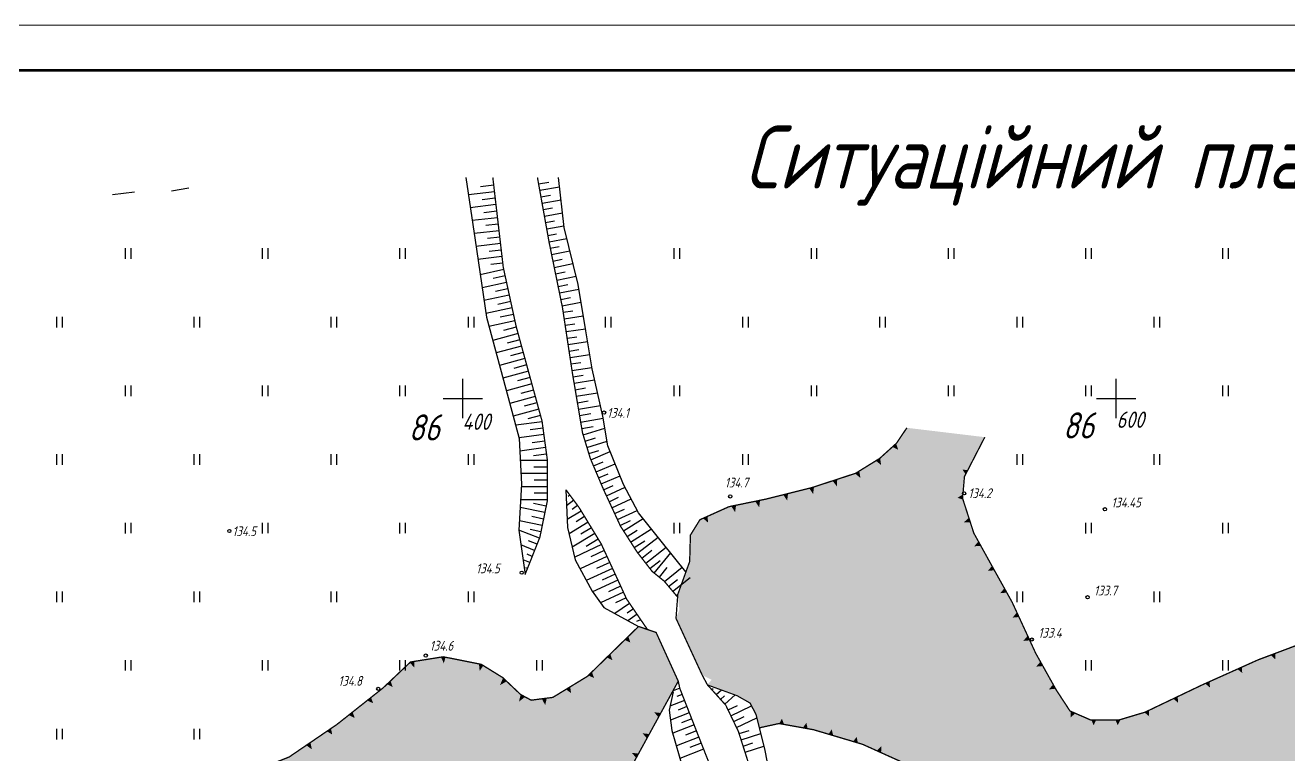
# Model space of a CAD drawing. Header units: millimetres. Extents: x 0 to 841, y 0 to 594.
# Drawn here: x 229.3 to 369.8, y 513 to 594 of the extents above; entities that cross this region are included whole.
import ezdxf

# ---------------------------------------------------------------- set-up
doc = ezdxf.new("R2010")
doc.units = ezdxf.units.MM
for name, pattern in [('AHIDDEN2', [3, 1.5, -1.5]), ('K5LT_BASIC', [0]), ('K5LT_THIN', [0])]:
    doc.linetypes.add(name, pattern=pattern)
for name, color, linetype in [('01_Річка', 7, 'Continuous'), ('кресты', 7, 'Continuous'), ('ПИКЕТЫ', 7, 'Continuous'), ('Рамка', 30, 'Continuous')]:
    doc.layers.add(name, color=color, linetype=linetype)
doc.layers.add('Основа', color=10, linetype='K5LT_BASIC', lineweight=35)
doc.styles.add('Такие дела', font='GOST_A.TTF', dxfattribs={"oblique": 15})

# ---------------------------------------------------------------- blocks, each defined once
blk = doc.blocks.new('U0')
at = {"layer": 'Рамка', "color": 7, "linetype": 'K5LT_THIN', "lineweight": 18}
blk.add_line((0, 594), (841, 594), dxfattribs=at)
at = {"layer": 'Рамка', "color": 7, "linetype": 'K5LT_BASIC', "lineweight": 60}
blk.add_line((20, 589), (836, 589), dxfattribs=at)

msp = doc.modelspace()

# ---------------------------------------------------------------- hatches: boundary and pattern name
at = {"layer": '01_Річка', "linetype": 'Continuous', "lineweight": -3, "true_color": 0xf0ffff}
h = msp.add_hatch(color=7, dxfattribs=at)
h.dxf.hatch_style = 1
h.paths.add_polyline_path([(450.59, 552.3), (452.75, 555.76), (455.74, 558.99), (463.56, 562.61), (465.88, 563.07), (467.58, 562.53), (468.87, 561.17), (469.02, 558.73), (467.66, 554.38), (465.72, 551.27), (463.32, 543.49), (461.78, 539.34), (460.52, 532.62), (451.14, 532), (450.45, 533.79), (450, 537.3), (450.8, 539.09), (452.21, 539.99), (454.71, 540.37), (456.83, 540.46), (459.11, 541.32), (460.79, 543.13), (460.98, 544.5), (460.46, 546.04), (459.35, 547.25), (458.27, 547.5), (455.84, 546.13), (453.07, 543.68), (450.55, 542.22), (448.87, 542.04), (447.9, 542.32), (446.7, 543.3), (446.61, 544.33), (448.15, 547.21)])
h.paths.add_polyline_path([(486.13, 555.59), (489.82, 554.47), (492.26, 553.17), (494.44, 551.41), (497.37, 547.85), (499.1, 544.28), (499.84, 540.09), (500.43, 538.23), (502.26, 535.62), (505.26, 534.15), (508.79, 532.98), (511.05, 530.72), (512.32, 527.9), (511.97, 525.22), (510.67, 523), (508.74, 521.49), (506.66, 520.41), (500.79, 520.19), (493.04, 520.96), (485.96, 523.43), (474.41, 530.28), (468.95, 533.62), (465.37, 533.42), (468.12, 540.55), (469.3, 544.27), (470.62, 547.82), (472.52, 551.53), (476.25, 554.96), (479.06, 555.88), (482.36, 556.02)])
h.paths.add_polyline_path([(310.93, 515.98), (313.11, 516.46), (316.95, 515.77), (322.4, 514.15), (328.94, 511.2), (334.25, 509.16), (343.62, 504.8), (347.81, 504.06), (355.1, 504.21), (362.36, 507.53), (368.77, 511.34), (373.19, 513.66), (384.35, 519.99), (395.26, 525.06), (399.98, 526.72), (404.53, 528.03), (410.73, 528.59), (413.81, 528.72), (418.79, 527.67), (425.94, 525.34), (429.8, 523.66), (434.17, 521.27), (442.16, 515.3), (447.69, 511.46), (456.21, 505.09), (460.6, 501.03), (463.12, 498.47), (469.76, 493.04), (475.06, 489.24), (479.87, 487.12), (481.93, 486.68), (487.13, 487.16), (493.13, 488.78), (498.18, 491.55), (499.95, 493.28), (501.44, 496.44), (501.65, 498.24), (501.32, 500.95), (500.63, 502.38), (499.34, 502.8), (497.89, 502.51), (492.37, 498.68), (488.73, 496.54), (485.92, 495.62), (483.3, 495.5), (479.91, 496.04), (476.89, 497.17), (469.8, 500.98), (466.91, 503.43), (463.14, 505.82), (461.46, 507.47), (461.26, 509.86), (463.93, 514.32), (466.83, 517.87), (468.88, 519.82), (471.37, 520.36), (473.98, 520.29), (477.11, 518.57), (485.86, 512.07), (490.78, 509.02), (493.81, 507.55), (498.12, 506.39), (501.41, 506.02), (505.78, 506.35), (509.79, 508.07), (513.89, 510.93), (519.21, 515.34), (521.94, 517.96), (522.33, 520.8), (521.36, 524.55), (519.77, 527.93), (517.9, 531.03), (515.25, 534.22), (513.87, 536.35), (513.18, 538.46), (513.37, 540.97), (516.28, 548.21), (518.67, 551.38), (521.4, 555.45), (524.8, 561.11), (528.03, 566.03), (531.24, 570.24), (533.91, 572.42), (537.66, 577.1), (523.62, 577.1), (521.62, 575.28), (519.78, 573.43), (516.74, 569.33), (514.15, 564.52), (511.47, 558.37), (507.09, 549.37), (506.35, 546.82), (505.13, 546.56), (504.31, 546.92), (502.94, 548.38), (500.93, 551.01), (497.64, 555.9), (496.08, 557.12), (493.2, 558.4), (485.84, 561.05), (479.27, 563.16), (471.93, 566.02), (466.86, 567.17), (462.22, 566.86), (456.54, 565.57), (453.34, 563.45), (448.38, 559.14), (446.62, 556.63), (442.78, 549.31), (441.39, 543.25), (441.36, 537.25), (442.26, 533.65), (443.72, 530.7), (445.19, 528.69), (446.91, 526.41), (447.11, 525.53), (446.33, 525.09), (445.37, 525.46), (440.14, 531.75), (436.92, 534.32), (432.88, 536.78), (428, 539.43), (423.72, 540.82), (411.52, 542.48), (407.58, 542.54), (402.91, 541.73), (396.35, 539.62), (391.36, 537.27), (387.54, 536.15), (383.33, 535.52), (376.5, 535.67), (375.15, 535.26), (374.11, 534.45), (374.19, 533.81), (374.75, 532.88), (377.33, 531.95), (378.83, 530.92), (379.24, 530.01), (378.99, 528.82), (377.02, 527.54), (366.33, 523.52), (360.04, 520.7), (353.8, 517.72), (350.92, 516.86), (347.73, 516.86), (345.45, 517.85), (343.93, 520.17), (341.64, 524.26), (339.02, 529.93), (334.76, 537.6), (333.51, 541.47), (333.72, 543.88), (335.98, 548.26), (327.32, 549.3), (326.17, 547.59), (324.3, 545.9), (321.63, 544.25), (316.8, 542.67), (311.65, 541.38), (307.55, 540.54), (304.32, 539.09), (303.26, 537.38), (303.18, 534.45), (301.86, 530.8), (302.04, 529.09), (301.66, 528.14), (304.57, 521.84), (305.62, 521.31), (305.15, 520.76), (308.42, 519.58), (309.88, 518.77), (310.54, 517.51)])
h = msp.add_hatch(color=7, dxfattribs=at)
h.dxf.hatch_style = 1
edge = h.paths.add_edge_path()
edge.add_line((39.38, 481.02), (39.38, 475.76))
edge.add_arc((37.53, 523.14), 47.42, 272.2411, 274.5842)
edge.add_arc((36.84, 531.71), 56.02, 274.5842, 276.8163)
edge.add_arc((30.43, 585.36), 110.04, 276.8163, 277.6234)
edge.add_arc((36.93, 536.73), 60.98, 277.6234, 278.7076)
edge.add_arc((35.51, 546.05), 70.41, 278.7076, 279.9359)
edge.add_arc((8.27, 701.54), 228.27, 279.9359, 280.6181)
edge.add_arc((35.84, 554.5), 78.67, 280.6181, 284.1123)
edge.add_arc((66.38, 433), 46.62, 99.5726, 104.1123, ccw=False)
edge.add_line((58.63, 478.96), (68.52, 480.63))
edge.add_arc((67.84, 484.64), 4.06, 279.5726, 285.9315)
edge.add_arc((210.34, -14.55), 515.06, 105.3669, 105.9315, ccw=False)
edge.add_arc((854.63, -2358.91), 2946.35, 104.81182, 105.36694, ccw=False)
edge.add_arc((106.97, 468.49), 21.76, 98.3497, 104.8118, ccw=False)
edge.add_arc((106.17, 473.95), 16.24, 92.1683, 98.3497, ccw=False)
edge.add_arc((109.54, 384.89), 105.37, 89.7422, 92.1683, ccw=False)
edge.add_arc((108.82, 223.57), 266.69, 89.2962, 89.7422, ccw=False)
edge.add_arc((111.72, 459.74), 30.5, 87.9773, 89.2962, ccw=False)
edge.add_arc((112.58, 484.03), 6.2, 77.2845, 87.9773, ccw=False)
edge.add_arc((114.37, 491.99), 1.97, 257.2845, 276.3232)
edge.add_arc((113.17, 502.87), 12.91, 276.3232, 277.1197)
edge.add_arc((5.84, 1362.13), 878.85, 277.11965, 277.21618)
edge.add_arc((102.49, 598.77), 109.4, 277.2162, 278.1348)
edge.add_arc((120.72, 471.26), 19.42, 95.9542, 98.1348, ccw=False)
edge.add_arc((118.71, 490.55), 0.0236, -57.5456, 95.9542, ccw=False)
edge.add_arc((102.88, 515.44), 29.53, 299.2997, 302.4544, ccw=False)
edge.add_arc((111.07, 500.84), 12.78, 286.1757, 299.2997, ccw=False)
edge.add_arc((117.59, 478.37), 10.61, 106.1757, 120.5835)
edge.add_arc((117.78, 478.05), 10.99, 120.5835, 127.2174)
edge.add_arc((112.54, 484.94), 2.33, 127.2174, 141.6534)
edge.add_arc((112.86, 484.69), 2.74, 141.6534, 161.1236)
edge.add_arc((105.32, 487.27), 5.23, 327.0805, 341.1236, ccw=False)
edge.add_arc((94.46, 494.3), 18.18, 323.6583, 327.0805, ccw=False)
edge.add_arc((104.47, 486.93), 5.74, 317.5672, 323.6583, ccw=False)
edge.add_arc((105.77, 485.75), 3.98, 304.4438, 317.5672, ccw=False)
edge.add_arc((101.67, 491.72), 11.23, 296.637, 304.4438, ccw=False)
edge.add_arc((102.22, 490.64), 10.01, 283.2922, 296.637, ccw=False)
edge.add_arc((106.21, 473.74), 7.35, 103.2922, 118.8833)
edge.add_line((102.66, 480.18), (87.43, 471.77))
edge.add_line((87.43, 471.77), (81.42, 467.15))
edge.add_line((81.42, 467.15), (75.95, 463.7))
edge.add_arc((79.66, 457.83), 6.94, 122.2508, 130.5316)
edge.add_arc((78.8, 458.83), 5.62, 130.5316, 139.7338)
edge.add_arc((76.19, 461.04), 2.2, 139.7338, 159.8024)
edge.add_arc((77.88, 460.42), 4, 159.8024, 174.6582)
edge.add_arc((88.49, 459.43), 14.66, 174.6582, 179.0289)
edge.add_arc((87, 459.45), 13.17, 179.0289, 183.6409)
edge.add_arc((89.75, 459.63), 15.93, 183.6409, 188.8815)
edge.add_arc((65.5, 455.84), 8.62, 1.7545, 8.8815, ccw=False)
edge.add_arc((62.93, 455.76), 11.19, -1.9921, 1.7545, ccw=False)
edge.add_arc((64.35, 455.71), 9.77, 353.9982, 358.0079, ccw=False)
edge.add_arc((68.2, 455.31), 5.89, 346.826, 353.9982, ccw=False)
edge.add_arc((58.29, 457.63), 16.08, 342.4854, 346.826, ccw=False)
edge.add_arc((60.39, 456.96), 13.88, 336.6469, 342.4854, ccw=False)
edge.add_arc((71.21, 452.29), 2.09, 321.5549, 336.6469, ccw=False)
edge.add_line((72.85, 450.99), (68.5, 445.52))
edge.add_arc((71.96, 442.78), 4.41, 141.5549, 152.7288)
edge.add_arc((80.82, 438.21), 14.38, 152.7288, 158.9074)
edge.add_arc((74.56, 440.63), 7.67, 158.9074, 164.615)
edge.add_arc((74.66, 440.6), 7.77, 164.615, 170.2824)
edge.add_arc((74.21, 440.68), 7.31, 170.2824, 180.9371)
edge.add_arc((70.77, 440.62), 3.87, 180.9371, 195.5925)
edge.add_line((67.04, 439.58), (68.41, 434.67))
edge.add_line((68.41, 434.67), (68.56, 427.52))
edge.add_line((68.56, 427.52), (70.19, 421.25))
edge.add_line((70.19, 421.25), (73.72, 429.18))
edge.add_arc((78.78, 426.93), 5.54, 144.4668, 156.0464, ccw=False)
edge.add_arc((60.65, 439.88), 16.74, 324.4668, 331.1176)
edge.add_arc((55.31, 442.83), 22.84, 331.1176, 334.9217)
edge.add_arc((71.05, 435.46), 5.45, 334.9217, 342.7106)
edge.add_arc((72.01, 435.16), 4.45, 342.7106, 350.7216)
edge.add_arc((63.18, 436.6), 13.4, 350.7216, 355.338)
edge.add_arc((61.85, 436.71), 14.74, 355.338, 359.2355)
edge.add_arc((65.91, 436.66), 10.67, 359.2355, 363.8158)
edge.add_arc((69.5, 436.9), 7.08, 3.8158, 11.4019)
edge.add_arc((72.62, 437.53), 3.9, 11.4019, 21.6302)
edge.add_arc((71.12, 436.93), 5.51, 21.6302, 30.984)
edge.add_arc((90.54, 448.6), 17.15, 205.6876, 210.984, ccw=False)
edge.add_arc((100.85, 453.55), 28.59, 202.9617, 205.6876, ccw=False)
edge.add_arc((79.07, 444.32), 4.93, 196.3929, 202.9617, ccw=False)
edge.add_arc((76.25, 443.49), 1.99, 172.1259, 196.3929, ccw=False)
edge.add_arc((81.96, 442.7), 7.76, 159.9124, 172.1259, ccw=False)
edge.add_arc((200.49, 399.36), 133.96, 158.9842, 159.9124, ccw=False)
edge.add_arc((252.39, 379.42), 189.56, 158.2039, 158.9842, ccw=False)
edge.add_arc((208.26, 397.06), 142.04, 157.0197, 158.2039, ccw=False)
edge.add_arc((47.5, 465.24), 32.58, 337.0197, 339.4923)
edge.add_arc((70.41, 456.67), 8.13, 339.4923, 344.8446)
edge.add_arc((65.93, 457.88), 12.77, 344.8446, 349.1147)
edge.add_arc((71.54, 456.81), 7.05, 349.1147, 358.0695)
edge.add_arc((92.41, 456.1), 13.83, 171.6794, 178.0695, ccw=False)
edge.add_arc((95.43, 455.66), 16.88, 168.7883, 171.6794, ccw=False)
edge.add_arc((88.43, 457.05), 9.74, 164.983, 168.7883, ccw=False)
edge.add_arc((80.6, 459.15), 1.64, 150.3577, 164.983, ccw=False)
edge.add_arc((81.23, 458.79), 2.37, 138.2078, 150.3577, ccw=False)
edge.add_arc((80.58, 459.37), 1.49, 97.8962, 138.2078, ccw=False)
edge.add_arc((79.83, 464.75), 3.94, 277.8962, 302.3549)
edge.add_arc((67.85, 483.67), 26.34, 302.3549, 309.5222)
edge.add_arc((96.17, 449.34), 18.17, 120.8904, 129.5222, ccw=False)
edge.add_arc((222.42, 238.3), 264.09, 120.123, 120.8904, ccw=False)
edge.add_arc((129.21, 398.96), 78.35, 118.7141, 120.123, ccw=False)
edge.add_arc((137.59, 383.65), 95.81, 117.2832, 118.7141, ccw=False)
edge.add_arc((17.29, 616.9), 166.65, 297.2832, 298.3681)
edge.add_arc((82.87, 495.45), 28.61, 298.3681, 304.3673)
edge.add_arc((109.12, 457.07), 17.88, 116.7754, 124.3673, ccw=False)
edge.add_arc((105.62, 464), 10.12, 107.8916, 116.7754, ccw=False)
edge.add_arc((114.67, 435.98), 39.56, 103.4022, 107.8916, ccw=False)
edge.add_arc((108.76, 460.75), 14.09, 96.7943, 103.4022, ccw=False)
edge.add_arc((105.92, 484.64), 9.96, 276.7943, 284.6557)
edge.add_arc((106.59, 482.07), 7.31, 284.6557, 294.1495)
edge.add_arc((105.93, 483.53), 8.91, 294.1495, 302.7461)
edge.add_arc((107.1, 481.72), 6.76, 302.7461, 314.08)
edge.add_arc((109.52, 479.22), 3.28, 314.08, 330.3758)
edge.add_arc((101.3, 483.9), 12.73, 330.3758, 334.7645)
edge.add_arc((102.22, 483.46), 11.71, 334.7645, 339.34)
edge.add_arc((90.06, 488.05), 24.71, 339.34, 342.3279)
edge.add_arc((155.81, 467.1), 44.29, 160.0962, 162.3279, ccw=False)
edge.add_arc((136.23, 474.19), 23.47, 156.2493, 160.0962, ccw=False)
edge.add_arc((115.89, 483.14), 1.24, 139.4812, 156.2493, ccw=False)
edge.add_arc((115.51, 483.46), 0.754, 112.8209, 139.4812, ccw=False)
edge.add_arc((118.81, 475.62), 9.26, 105.2771, 112.8209, ccw=False)
edge.add_arc((123.32, 459.11), 26.37, 101.801, 105.2771, ccw=False)
edge.add_arc((111.97, 513.44), 29.13, 281.801, 285.1083)
edge.add_arc((110.96, 517.16), 32.99, 285.1083, 287.9156)
edge.add_arc((119.97, 489.31), 3.71, 287.9156, 296.2926)
edge.add_arc((120.34, 488.57), 2.88, 296.2926, 313.332)
edge.add_arc((103.75, 506.14), 27.05, 313.332, 318.8769)
edge.add_line((124.13, 488.35), (127.02, 491.66))
edge.add_arc((127.96, 490.83), 1.26, 96.1976, 138.8769, ccw=False)
edge.add_arc((128.21, 488.61), 3.49, 70.9473, 96.1976, ccw=False)
edge.add_line((129.35, 491.91), (131.16, 492.22))
edge.add_line((131.16, 492.22), (136.57, 492.45))
edge.add_line((136.57, 492.45), (140.68, 493.27))
edge.add_line((140.68, 493.27), (145.67, 494.88))
edge.add_line((145.67, 494.88), (151.03, 496.81))
edge.add_line((151.03, 496.81), (160.72, 501.34))
edge.add_line((160.72, 501.34), (167.23, 503.76))
edge.add_line((167.23, 503.76), (172.3, 504.58))
edge.add_line((172.3, 504.58), (180.22, 505.94))
edge.add_line((180.22, 505.94), (193.1, 506.55))
edge.add_line((193.1, 506.55), (199.19, 506.88))
edge.add_line((199.19, 506.88), (203.75, 507.26))
edge.add_line((203.75, 507.26), (208.41, 507.81))
edge.add_line((208.41, 507.81), (210.95, 507.74))
edge.add_line((210.95, 507.74), (213.38, 506.73))
edge.add_line((213.38, 506.73), (217.51, 505.67))
edge.add_line((217.51, 505.67), (220.9, 504.77))
edge.add_line((220.9, 504.77), (224, 503.56))
edge.add_line((224, 503.56), (228.95, 501.09))
edge.add_line((228.95, 501.09), (233.92, 499.85))
edge.add_line((233.92, 499.85), (238.43, 498.9))
edge.add_line((238.43, 498.9), (243.96, 498.2))
edge.add_line((243.96, 498.2), (248.81, 497.89))
edge.add_line((248.81, 497.89), (256.82, 497.85))
edge.add_line((256.82, 497.85), (269.18, 499.82))
edge.add_line((269.18, 499.82), (276.87, 500.37))
edge.add_line((276.87, 500.37), (285.87, 501.52))
edge.add_line((285.87, 501.52), (290.83, 503.21))
edge.add_line((290.83, 503.21), (293.39, 505.94))
edge.add_line((293.39, 505.94), (295.69, 509.82))
edge.add_line((295.69, 509.82), (301.91, 521.16))
edge.add_line((301.91, 521.16), (299.45, 526.57))
edge.add_line((299.45, 526.57), (298.56, 526.88))
edge.add_line((298.56, 526.88), (297.48, 527.22))
edge.add_line((297.48, 527.22), (291.83, 521.71))
edge.add_line((291.83, 521.71), (287.97, 519.36))
edge.add_line((287.97, 519.36), (285.56, 519.05))
edge.add_line((285.56, 519.05), (284.38, 519.69))
edge.add_line((284.38, 519.69), (282.4, 521.56))
edge.add_line((282.4, 521.56), (280.02, 523.03))
edge.add_line((280.02, 523.03), (275.79, 523.87))
edge.add_line((275.79, 523.87), (272.15, 523.29))
edge.add_line((272.15, 523.29), (269.09, 520.4))
edge.add_line((269.09, 520.4), (263.98, 516.36))
edge.add_line((263.98, 516.36), (258.66, 512.74))
edge.add_line((258.66, 512.74), (253.72, 510.79))
edge.add_line((253.72, 510.79), (249.04, 509.49))
edge.add_line((249.04, 509.49), (243.63, 508.96))
edge.add_line((243.63, 508.96), (239.33, 509.07))
edge.add_line((239.33, 509.07), (236.89, 509.57))
edge.add_line((236.89, 509.57), (220.54, 514.26))
edge.add_line((220.54, 514.26), (215.69, 515.11))
edge.add_line((215.69, 515.11), (202.42, 514.49))
edge.add_line((202.42, 514.49), (187.89, 513.49))
edge.add_line((187.89, 513.49), (180.65, 512.47))
edge.add_line((180.65, 512.47), (177.37, 512.35))
edge.add_line((177.37, 512.35), (174.57, 513.07))
edge.add_line((174.57, 513.07), (170.97, 514.25))
edge.add_line((170.97, 514.25), (169.09, 515.38))
edge.add_line((169.09, 515.38), (166.19, 517.91))
edge.add_line((166.19, 517.91), (163.3, 520.96))
edge.add_line((163.3, 520.96), (162.2, 522.99))
edge.add_line((162.2, 522.99), (162.18, 526.52))
edge.add_line((162.18, 526.52), (160.72, 530.17))
edge.add_line((160.72, 530.17), (159.14, 532.2))
edge.add_line((159.14, 532.2), (156.36, 533.43))
edge.add_line((156.36, 533.43), (152.11, 529.28))
edge.add_line((152.11, 529.28), (154.32, 528.08))
edge.add_line((154.32, 528.08), (156.54, 525.44))
edge.add_line((156.54, 525.44), (157.4, 522.01))
edge.add_line((157.4, 522.01), (157.7, 519.04))
edge.add_line((157.7, 519.04), (158.6, 515.68))
edge.add_line((158.6, 515.68), (158.46, 512.41))
edge.add_line((158.46, 512.41), (157.54, 509.68))
edge.add_line((157.54, 509.68), (155.83, 507.91))
edge.add_line((155.83, 507.91), (151.76, 506.09))
edge.add_line((151.76, 506.09), (147.43, 504.84))
edge.add_line((147.43, 504.84), (144.69, 504.89))
edge.add_line((144.69, 504.89), (141.35, 505.34))
edge.add_line((141.35, 505.34), (138.28, 506.18))
edge.add_line((138.28, 506.18), (135.15, 507.33))
edge.add_line((135.15, 507.33), (133.51, 508.65))
edge.add_line((133.51, 508.65), (132.18, 510.07))
edge.add_line((132.18, 510.07), (131.15, 513.38))
edge.add_line((131.15, 513.38), (130.08, 517.6))
edge.add_line((130.08, 517.6), (129.66, 521.57))
edge.add_line((129.66, 521.57), (125.55, 519.64))
edge.add_line((125.55, 519.64), (125.63, 517.4))
edge.add_line((125.63, 517.4), (126.1, 514.38))
edge.add_line((126.1, 514.38), (127.2, 511.27))
edge.add_line((127.2, 511.27), (128.43, 509.4))
edge.add_line((128.43, 509.4), (130.98, 507.16))
edge.add_line((130.98, 507.16), (131.25, 505.99))
edge.add_line((131.25, 505.99), (130.14, 504.03))
edge.add_line((130.14, 504.03), (126.88, 501.51))
edge.add_line((126.88, 501.51), (121.76, 499.68))
edge.add_line((121.76, 499.68), (114.43, 497.54))
edge.add_line((114.43, 497.54), (107.45, 495.91))
edge.add_line((107.45, 495.91), (94.41, 497.23))
edge.add_line((94.41, 497.23), (86.92, 498.85))
edge.add_line((86.92, 498.85), (80.93, 500.71))
edge.add_line((80.93, 500.71), (76.04, 503.45))
edge.add_line((76.04, 503.45), (72.38, 507.27))
edge.add_line((72.38, 507.27), (62.49, 503.16))
edge.add_line((62.49, 503.16), (66.58, 497.22))
edge.add_line((66.58, 497.22), (71.18, 493.57))
edge.add_line((71.18, 493.57), (75.74, 491.37))
edge.add_line((75.74, 491.37), (80.26, 490.42))
edge.add_line((80.26, 490.42), (86.51, 489.84))
edge.add_arc((-104.97, 1126.8), 665.11, 285.5728, 286.73151, ccw=False)
edge.add_arc((-52.38, 938.12), 469.24, 284.1933, 285.5728, ccw=False)
edge.add_arc((-2523.74, 10709.63), 10548.43, 284.165429, 284.193289, ccw=False)
edge.add_arc((54.45, 494.81), 13.27, 283.38, 284.1654, ccw=False)
edge.add_arc((48.88, 518.25), 37.37, 278.7654, 283.38, ccw=False)
edge.add_arc((47.49, 527.22), 46.44, 274.6262, 278.7654, ccw=False)
edge.add_arc((45.75, 548.77), 68.06, 271.8493, 274.6262, ccw=False)
edge.add_arc((46.99, 510.36), 29.63, 267.6403, 271.8493, ccw=False)
edge.add_line((45.77, 480.75), (39.77, 481))
edge.add_arc((40.3, 493.76), 12.77, 265.8832, 267.6403, ccw=False)

# ---------------------------------------------------------------- linework, layer by layer
at = {"layer": '01_Річка', "color": 7, "linetype": 'Continuous', "lineweight": -3}
for p, q in [((245.6, 575.6), (247.51, 575.94)), ((281.4, 576.24), (279.94, 576.07)), ((286.39, 576.39), (287.52, 576.59)), ((286.52, 575.68), (288.72, 576.07)), ((241.48, 575.48), (239.03, 575.19)), ((281.48, 575.52), (278.59, 575.18)), ((281.57, 574.8), (280.13, 574.63)), ((286.65, 574.96), (287.73, 575.15)), ((286.78, 574.25), (288.88, 574.62)), ((281.65, 574.08), (278.8, 573.74)), ((281.73, 573.35), (280.32, 573.19)), ((286.91, 573.53), (287.94, 573.72)), ((287.03, 572.82), (289.05, 573.18)), ((281.82, 572.63), (279.01, 572.31)), ((281.9, 571.91), (280.51, 571.75)), ((287.16, 572.1), (288.15, 572.28)), ((287.29, 571.39), (289.21, 571.73)), ((281.99, 571.19), (279.22, 570.87)), ((282.07, 570.47), (280.7, 570.31)), ((287.42, 570.67), (288.39, 570.85)), ((287.55, 569.96), (289.53, 570.32)), ((282.15, 569.75), (279.43, 569.43)), ((282.24, 569.03), (280.89, 568.87)), ((287.69, 569.25), (288.69, 569.45)), ((287.84, 568.54), (289.87, 568.95)), ((282.32, 568.31), (279.64, 568)), ((282.4, 567.58), (281.08, 567.43)), ((287.98, 567.82), (289.01, 568.03)), ((288.13, 567.11), (290.21, 567.54)), ((282.51, 566.87), (279.89, 566.3)), ((282.67, 566.16), (281.33, 565.87)), ((288.27, 566.4), (289.33, 566.62)), ((288.42, 565.69), (290.56, 566.13)), ((282.82, 565.45), (280.11, 564.86)), ((282.98, 564.74), (281.59, 564.44)), ((288.56, 564.98), (289.65, 565.2)), ((288.71, 564.27), (290.86, 564.71)), ((283.13, 564.03), (280.32, 563.42)), ((283.29, 563.32), (281.85, 563.01)), ((288.85, 563.56), (289.92, 563.77)), ((289, 562.85), (291.1, 563.27)), ((283.44, 562.61), (280.53, 561.98)), ((283.59, 561.9), (282.13, 561.58)), ((289.12, 562.13), (290.18, 562.29)), ((289.23, 561.41), (291.36, 561.73)), ((283.75, 561.19), (280.86, 560.56)), ((283.91, 560.48), (282.5, 560.1)), ((289.34, 560.69), (290.41, 560.86)), ((289.45, 559.98), (291.59, 560.3)), ((284.1, 559.78), (281.29, 559.01)), ((284.29, 559.08), (282.88, 558.7)), ((289.55, 559.26), (290.63, 559.42)), ((284.48, 558.38), (281.67, 557.61)), ((284.68, 557.68), (283.27, 557.3)), ((289.66, 558.54), (291.83, 558.87)), ((289.77, 557.82), (290.86, 557.99)), ((284.87, 556.98), (282.05, 556.21)), ((285.06, 556.28), (283.65, 555.9)), ((289.88, 557.1), (292.07, 557.44)), ((289.99, 556.39), (291.09, 556.55)), ((285.25, 555.58), (282.43, 554.81)), ((285.45, 554.88), (284.03, 554.5)), ((290.1, 555.67), (292.31, 556)), ((290.22, 554.95), (291.33, 555.14)), ((285.64, 554.18), (282.81, 553.41)), ((285.83, 553.48), (284.42, 553.1)), ((290.34, 554.24), (292.61, 554.62)), ((290.46, 553.52), (291.62, 553.72)), ((286.02, 552.78), (283.19, 552.01)), ((286.21, 552.08), (284.8, 551.69)), ((290.58, 552.81), (292.94, 553.2)), ((290.7, 552.09), (291.9, 552.29)), ((286.41, 551.38), (283.57, 550.61)), ((286.6, 550.68), (285.18, 550.29)), ((290.82, 551.37), (293.27, 551.79)), ((290.94, 550.66), (292.19, 550.87)), ((286.78, 549.98), (283.85, 549.58)), ((286.88, 549.26), (285.46, 549.07)), ((291.06, 549.94), (293.58, 550.37)), ((291.19, 549.23), (292.44, 549.44)), ((291.34, 548.52), (293.76, 549.26)), ((286.98, 548.54), (284.23, 548.17)), ((287.07, 547.82), (285.68, 547.63)), ((291.55, 547.82), (292.72, 548.18)), ((291.76, 547.13), (294, 547.82)), ((287.17, 547.1), (284.31, 546.71)), ((287.27, 546.38), (285.81, 546.19)), ((291.98, 546.44), (293.07, 546.77)), ((292.21, 545.75), (294.35, 546.65)), ((287.36, 545.66), (284.36, 545.66)), ((287.36, 544.94), (285.87, 544.94)), ((292.49, 545.08), (293.56, 545.53)), ((292.77, 544.41), (294.9, 545.31)), ((287.36, 544.21), (284.42, 544.21)), ((287.36, 543.49), (285.91, 543.49)), ((293.05, 543.74), (294.11, 544.19)), ((293.33, 543.07), (295.45, 543.96)), ((287.36, 542.76), (284.46, 542.76)), ((289.43, 542.41), (289.43, 542.41)), ((293.62, 542.4), (294.66, 542.89)), ((293.93, 541.75), (296, 542.71)), ((287.36, 541.31), (284.39, 541.31)), ((287.24, 540.59), (285.81, 540.89)), ((287.36, 542.03), (285.89, 542.03)), ((290.29, 541.25), (289.5, 540.65)), ((289.86, 541.83), (289.66, 541.68)), ((290.73, 540.66), (290.13, 540.22)), ((294.23, 541.09), (295.28, 541.58)), ((294.54, 540.43), (296.67, 541.42)), ((287.09, 539.88), (284.34, 540.44)), ((286.95, 539.17), (285.62, 539.44)), ((291.13, 540.06), (289.56, 539.1)), ((291.5, 539.44), (290.55, 538.85)), ((294.84, 539.77), (295.93, 540.27)), ((295.15, 539.11), (297.34, 540.13)), ((286.49, 537.04), (284.21, 537.95)), ((286.8, 538.46), (284.26, 538.98)), ((286.65, 537.75), (285.44, 538)), ((291.88, 538.82), (289.77, 537.53)), ((292.26, 538.2), (291.1, 537.49)), ((295.45, 538.45), (296.61, 538.99)), ((295.84, 537.84), (298, 539.22)), ((296.23, 537.23), (297.34, 537.94)), ((296.62, 536.61), (298.92, 538.08)), ((286.22, 536.37), (285.27, 536.75)), ((292.63, 537.57), (290.13, 536.05)), ((293.01, 536.95), (291.66, 536.13)), ((297.01, 536), (298.19, 536.76)), ((297.41, 535.4), (299.66, 537.16)), ((285.95, 535.69), (284.43, 536.3)), ((285.69, 535.02), (285.11, 535.25)), ((293.38, 536.33), (290.4, 534.95)), ((293.69, 535.67), (292.18, 534.98)), ((297.86, 534.83), (298.99, 535.71)), ((298.31, 534.26), (300.57, 536.03)), ((299.25, 533.16), (301.07, 535.41)), ((285.42, 534.34), (284.66, 534.65)), ((285.15, 533.67), (284.96, 533.75)), ((293.99, 535.01), (291.01, 533.64)), ((294.6, 533.69), (291.69, 532.35)), ((294.29, 534.35), (292.82, 533.67)), ((298.76, 533.68), (299.89, 534.57)), ((299.82, 532.7), (300.67, 533.77)), ((300.37, 532.24), (302.34, 533.82)), ((284.88, 533), (284.88, 533)), ((295.21, 532.38), (292.39, 531.07)), ((294.9, 533.03), (293.47, 532.37)), ((300.83, 531.67), (301.81, 532.46)), ((301.28, 531.11), (303.25, 532.69)), ((295.82, 531.06), (293.27, 529.88)), ((295.51, 531.72), (294.17, 531.1)), ((296.51, 529.79), (294.88, 528.67)), ((296.12, 530.4), (294.93, 529.85)), ((296.92, 529.19), (296.25, 528.73)), ((297.33, 528.59), (296.29, 527.88)), ((297.72, 527.98), (297.28, 527.78))]:
    msp.add_line(p, q, dxfattribs=at)
at = {"layer": '01_Річка', "color": 0, "linetype": 'Continuous'}
for p, q in [((240.48, 568.07), (240.48, 569.25)), ((241.06, 569.25), (241.06, 568.07)), ((255.72, 568.07), (255.72, 569.25)), ((256.31, 569.25), (256.31, 568.07)), ((270.97, 568.07), (270.97, 569.25)), ((271.56, 569.25), (271.56, 568.07)), ((301.46, 568.07), (301.46, 569.25)), ((302.05, 569.25), (302.05, 568.07)), ((316.71, 568.07), (316.71, 569.25)), ((317.29, 569.25), (317.29, 568.07)), ((331.95, 568.07), (331.95, 569.25)), ((332.54, 569.25), (332.54, 568.07)), ((347.2, 568.07), (347.2, 569.25)), ((347.79, 569.25), (347.79, 568.07)), ((362.44, 568.07), (362.44, 569.25)), ((363.03, 569.25), (363.03, 568.07)), ((232.85, 560.44), (232.85, 561.62)), ((233.44, 561.62), (233.44, 560.45)), ((248.1, 560.44), (248.1, 561.62)), ((248.69, 561.62), (248.69, 560.45)), ((263.35, 560.44), (263.35, 561.62)), ((263.93, 561.62), (263.93, 560.45)), ((278.59, 560.44), (278.59, 561.62)), ((279.18, 561.62), (279.18, 560.45)), ((293.84, 560.44), (293.84, 561.62)), ((294.43, 561.62), (294.43, 560.45)), ((309.08, 560.44), (309.08, 561.62)), ((309.67, 561.62), (309.67, 560.45)), ((324.33, 560.44), (324.33, 561.62)), ((324.92, 561.62), (324.92, 560.45)), ((339.58, 560.44), (339.58, 561.62)), ((340.16, 561.62), (340.16, 560.45)), ((354.82, 560.44), (354.82, 561.62)), ((355.41, 561.62), (355.41, 560.45)), ((240.48, 552.82), (240.48, 554)), ((241.06, 554), (241.06, 552.82)), ((255.72, 552.82), (255.72, 554)), ((256.31, 554), (256.31, 552.82)), ((270.97, 552.82), (270.97, 554)), ((271.56, 554), (271.56, 552.82)), ((301.46, 552.82), (301.46, 554)), ((302.05, 554), (302.05, 552.82)), ((316.71, 552.82), (316.71, 554)), ((317.29, 554), (317.29, 552.82)), ((331.95, 552.82), (331.95, 554)), ((332.54, 554), (332.54, 552.82)), ((347.2, 552.82), (347.2, 554)), ((347.79, 554), (347.79, 552.82)), ((362.44, 552.82), (362.44, 554)), ((363.03, 554), (363.03, 552.82)), ((232.85, 545.2), (232.85, 546.38)), ((233.44, 546.38), (233.44, 545.2)), ((248.1, 545.2), (248.1, 546.38)), ((248.69, 546.38), (248.69, 545.2)), ((263.35, 545.2), (263.35, 546.38)), ((263.93, 546.38), (263.93, 545.2)), ((278.59, 545.2), (278.59, 546.38)), ((279.18, 546.38), (279.18, 545.2)), ((309.08, 545.2), (309.08, 546.38)), ((309.67, 546.38), (309.67, 545.2)), ((339.58, 545.2), (339.58, 546.38)), ((340.16, 546.38), (340.16, 545.2)), ((354.82, 545.2), (354.82, 546.38)), ((355.41, 546.38), (355.41, 545.2)), ((240.48, 537.57), (240.48, 538.75)), ((241.06, 538.75), (241.06, 537.58)), ((255.72, 537.57), (255.72, 538.75)), ((256.31, 538.75), (256.31, 537.58)), ((270.97, 537.57), (270.97, 538.75)), ((271.56, 538.75), (271.56, 537.58)), ((301.46, 537.57), (301.46, 538.75)), ((302.05, 538.75), (302.05, 537.58)), ((347.2, 537.57), (347.2, 538.75)), ((347.79, 538.75), (347.79, 537.58)), ((362.44, 537.57), (362.44, 538.75)), ((363.03, 538.75), (363.03, 537.58)), ((232.85, 529.95), (232.85, 531.13)), ((233.44, 531.13), (233.44, 529.95)), ((248.1, 529.95), (248.1, 531.13)), ((248.69, 531.13), (248.69, 529.95)), ((263.35, 529.95), (263.35, 531.13)), ((263.93, 531.13), (263.93, 529.95)), ((278.59, 529.95), (278.59, 531.13)), ((279.18, 531.13), (279.18, 529.95)), ((339.58, 529.95), (339.58, 531.13)), ((340.16, 531.13), (340.16, 529.95)), ((354.82, 529.95), (354.82, 531.13)), ((355.41, 531.13), (355.41, 529.95)), ((240.48, 522.33), (240.48, 523.51)), ((241.06, 523.51), (241.06, 522.33)), ((255.72, 522.33), (255.72, 523.51)), ((256.31, 523.51), (256.31, 522.33)), ((270.97, 522.33), (270.97, 523.51)), ((271.56, 523.51), (271.56, 522.33)), ((286.21, 522.33), (286.21, 523.51)), ((286.8, 523.51), (286.8, 522.33)), ((347.2, 522.33), (347.2, 523.51)), ((347.79, 523.51), (347.79, 522.33)), ((362.44, 522.33), (362.44, 523.51)), ((363.03, 523.51), (363.03, 522.33)), ((232.85, 514.7), (232.85, 515.88)), ((233.44, 515.88), (233.44, 514.71)), ((248.1, 514.7), (248.1, 515.88)), ((248.69, 515.88), (248.69, 514.71))]:
    msp.add_line(p, q, dxfattribs=at)
at = {"layer": '01_Річка', "color": 32, "linetype": 'Continuous', "lineweight": -3}
for p, q in [((302.08, 520.37), (301.35, 520.08)), ((302.35, 519.69), (301.76, 519.46)), ((305.15, 520.76), (305.15, 520.76)), ((305.64, 520.22), (305.78, 520.35)), ((306.12, 519.68), (306.7, 520.2)), ((307.1, 518.61), (308.24, 519.64)), ((302.61, 519.02), (300.99, 518.38)), ((302.88, 518.34), (301.91, 517.96)), ((306.61, 519.14), (307.04, 519.53)), ((307.45, 517.97), (308.48, 518.47)), ((307.76, 517.32), (310.06, 518.43)), ((303.14, 517.66), (301.05, 516.84)), ((303.41, 516.99), (302.28, 516.55)), ((308.08, 516.67), (309.24, 517.23)), ((308.39, 516.01), (310.65, 517.1)), ((303.67, 516.31), (301.3, 515.38)), ((303.94, 515.64), (302.72, 515.16)), ((308.67, 515.34), (309.79, 515.7)), ((304.2, 514.96), (301.7, 513.98)), ((304.47, 514.28), (303.18, 513.78)), ((308.89, 514.65), (311.08, 515.35)), ((309.11, 513.96), (310.19, 514.3)), ((304.73, 513.61), (302.09, 512.57)), ((309.33, 513.27), (311.44, 513.94))]:
    msp.add_line(p, q, dxfattribs=at)
at = {"layer": '01_Річка', "color": 7, "linetype": 'Continuous', "lineweight": 50, "const_width": 0.145, "flags": 128}
for points in [[(284.88, 533), (286.53, 537.15), (287.36, 541.19), (287.36, 545.74), (286.77, 550.05), (285.36, 555.2), (283.89, 560.57), (282.46, 567.13), (281.3, 577.1)], [(286.26, 577.1), (287.56, 569.89), (289.04, 562.66), (290.15, 555.35), (291.27, 548.74), (292.13, 545.92), (293.58, 542.5), (295.49, 538.38), (297.33, 535.51), (299.01, 533.35), (300.34, 532.28), (301.84, 530.5)], [(289.43, 542.41), (290.88, 540.46), (293.35, 536.4), (294.64, 533.61), (295.41, 531.94), (296.16, 530.3), (297.64, 528.13), (298.48, 526.91)]]:
    msp.add_lwpolyline(points, dxfattribs=at)
at = {"layer": '01_Річка', "color": 7, "linetype": 'Continuous', "lineweight": -3, "flags": 128}
for points in [[(278.3, 577.1), (279.33, 570.12), (280.59, 561.59), (282.76, 553.61), (284.24, 548.13), (284.48, 543.04), (284.21, 537.93), (284.88, 533)], [(302.76, 533.29), (300.17, 536.52), (297.48, 539.87), (295.84, 543.01), (294.09, 547.28), (293.54, 550.6), (292.33, 555.84), (291.63, 560.05), (290.78, 565.22), (289.23, 571.55), (288.6, 577.1)], [(289.43, 542.41), (289.59, 538.24), (290.47, 534.65), (292.34, 531.15), (293.65, 529.36), (297.48, 527.22)]]:
    msp.add_lwpolyline(points, dxfattribs=at)
at = {"layer": '01_Річка', "color": 7, "linetype": 'Continuous', "lineweight": -3, "const_width": 0.145, "flags": 128}
for points in [[(301.66, 530.64), (301.86, 530.8), (303.18, 534.45), (303.26, 537.38), (304.32, 539.09), (307.55, 540.54), (311.65, 541.38), (316.8, 542.67), (321.63, 544.25), (324.3, 545.9), (326.17, 547.59), (327.32, 549.3)], [(335.98, 548.26), (333.72, 543.88), (333.51, 541.47), (334.76, 537.6), (336.77, 533.97), (339.02, 529.93), (341.64, 524.26), (343.93, 520.17), (345.45, 517.85), (347.73, 516.86), (350.92, 516.86), (353.8, 517.72), (360.04, 520.7), (366.33, 523.52), (377.02, 527.54)], [(301.86, 530.8), (301.66, 528.14), (304.57, 521.84), (305.15, 520.76)], [(228.46, 511.99), (236.89, 509.57), (239.33, 509.07), (243.63, 508.96), (249.04, 509.49), (253.72, 510.79), (258.66, 512.74), (263.98, 516.36), (269.09, 520.4), (272.15, 523.29), (275.79, 523.87), (280.02, 523.03), (282.4, 521.56), (284.38, 519.69), (285.56, 519.05), (287.97, 519.36), (291.83, 521.71), (296.09, 525.87), (297.5, 527.24)], [(297.5, 527.24), (299.45, 526.57), (301.91, 521.16), (302.08, 520.37)], [(228.95, 501.09), (233.92, 499.85), (238.43, 498.9), (243.96, 498.2), (248.81, 497.89), (256.82, 497.85), (263.8, 498.97), (269.18, 499.82), (276.87, 500.37), (282.75, 501.12), (285.87, 501.52), (290.83, 503.21), (293.39, 505.94), (295.69, 509.82), (301.91, 521.16)], [(310.93, 515.98), (313.11, 516.46), (316.95, 515.77), (322.4, 514.15), (328.94, 511.2), (334.25, 509.16), (339.87, 506.55), (343.62, 504.8), (347.81, 504.06), (355.1, 504.21)]]:
    msp.add_lwpolyline(points, dxfattribs=at)
at = {"layer": '01_Річка', "color": 7, "linetype": 'Continuous', "lineweight": -3, "flags": 128}
for points in [[(325.92, 547.36, 0.544, 0, 0), (326.35, 546.87, 0, 0, 0)], [(324.11, 545.78, 0.544, 0, 0), (324.46, 545.16, 0, 0, 0)], [(333.98, 544.38, 0.544, 0, 0), (333.51, 544.64, 0, 0, 0)], [(319.32, 543.49, 0.544, 0, 0), (319.55, 542.79, 0, 0, 0)], [(321.8, 544.35, 0.544, 0, 0), (322.16, 543.73, 0, 0, 0)], [(313.85, 541.93, 0.544, 0, 0), (314.02, 541.22, 0, 0, 0)], [(316.73, 542.66, 0.544, 0, 0), (316.9, 541.94, 0, 0, 0)], [(308.07, 540.65, 0.544, 0, 0), (308.23, 539.93, 0, 0, 0)], [(310.74, 541.19, 0.544, 0, 0), (310.9, 540.48, 0, 0, 0)], [(333.52, 541.59, 0.544, 0, 0), (332.95, 541.53, 0, 0, 0)], [(304.93, 539.36, 0.544, 0, 0), (305.22, 538.77, 0, 0, 0)], [(334.3, 539.04, 0.544, 0, 0), (333.65, 538.8, 0, 0, 0)], [(335.4, 536.44, 0.544, 0, 0), (334.81, 536.14, 0, 0, 0)], [(336.92, 533.72, 0.544, 0, 0), (336.32, 533.41, 0, 0, 0)], [(338.29, 531.24, 0.544, 0, 0), (337.69, 530.93, 0, 0, 0)], [(339.66, 528.53, 0.544, 0, 0), (339.07, 528.22, 0, 0, 0)], [(296.16, 525.93, 0.544, 0, 0), (296.59, 525.45, 0, 0, 0)], [(340.86, 525.94, 0.544, 0, 0), (340.26, 525.63, 0, 0, 0)], [(275.79, 523.87, 0.544, 0, 0), (275.86, 523.15, 0, 0, 0)], [(294.16, 523.98, 0.544, 0, 0), (294.59, 523.5, 0, 0, 0)], [(368.04, 524.16, 0.544, 0, 0), (368.25, 523.57, 0, 0, 0)], [(272.34, 523.32, 0.544, 0, 0), (272.57, 522.67, 0, 0, 0)], [(280.02, 523.03, 0.544, 0, 0), (279.84, 522.29, 0, 0, 0)], [(342.29, 523.08, 0.544, 0, 0), (341.7, 522.78, 0, 0, 0)], [(364.32, 522.62, 0.544, 0, 0), (364.59, 522.07, 0, 0, 0)], [(269.73, 521.01, 0.544, 0, 0), (270.17, 520.52, 0, 0, 0)], [(282.64, 521.33, 0.544, 0, 0), (282.1, 520.72, 0, 0, 0)], [(292.12, 521.99, 0.544, 0, 0), (292.55, 521.51, 0, 0, 0)], [(360.73, 521.01, 0.544, 0, 0), (361, 520.46, 0, 0, 0)], [(284.63, 519.55, 0.544, 0, 0), (284.21, 518.89, 0, 0, 0)], [(289.67, 520.39, 0.544, 0, 0), (290, 519.84, 0, 0, 0)], [(343.71, 520.56, 0.544, 0, 0), (343.11, 520.25, 0, 0, 0)], [(357.18, 519.34, 0.544, 0, 0), (357.45, 518.78, 0, 0, 0)], [(267.56, 519.19, 0.544, 0, 0), (268, 518.71, 0, 0, 0)], [(287.03, 519.24, 0.544, 0, 0), (287.12, 518.5, 0, 0, 0)], [(265.51, 517.57, 0.544, 0, 0), (265.95, 517.08, 0, 0, 0)], [(299.84, 517.39, 0.544, 0, 0), (299.24, 517.71, 0, 0, 0)], [(313.39, 516.41, 0.544, 0, 0), (313.43, 516.99, 0, 0, 0)], [(316.03, 515.94, 0.544, 0, 0), (316.15, 516.53, 0, 0, 0)], [(345.79, 517.7, 0.544, 0, 0), (345.53, 517.15, 0, 0, 0)], [(348.09, 516.86, 0.544, 0, 0), (348.08, 516.27, 0, 0, 0)], [(350.77, 516.86, 0.544, 0, 0), (350.76, 516.27, 0, 0, 0)], [(353.98, 517.81, 0.544, 0, 0), (354.25, 517.26, 0, 0, 0)], [(263.09, 515.75, 0.544, 0, 0), (263.45, 515.24, 0, 0, 0)], [(298.55, 515.05, 0.544, 0, 0), (297.95, 515.37, 0, 0, 0)], [(318.86, 515.2, 0.544, 0, 0), (318.97, 515.8, 0, 0, 0)], [(260.8, 514.2, 0.544, 0, 0), (261.19, 513.58, 0, 0, 0)], [(321.61, 514.38, 0.544, 0, 0), (321.73, 514.98, 0, 0, 0)], [(324.21, 513.33, 0.544, 0, 0), (324.47, 513.95, 0, 0, 0)], [(297.36, 512.88, 0.544, 0, 0), (296.76, 513.2, 0, 0, 0)]]:
    msp.add_lwpolyline(points, format="xyseb", dxfattribs=at)
at = {"layer": '01_Річка', "color": 32, "linetype": 'Continuous', "lineweight": -3, "flags": 128}
for points in [[(301.33, 519.98), (300.9, 517.93), (301.21, 515.7), (302.41, 511.45), (303.72, 508.36), (304.35, 505.94), (303.79, 503.48), (302.92, 501.36), (300.9, 499.54), (298.32, 498.88), (292.57, 498.43), (288.32, 498.48), (282.31, 498.86), (278.44, 499.1), (274.39, 498.52), (270.28, 498.77), (266.59, 498.52), (262.16, 498.22), (256.82, 497.85)], [(305.15, 520.76), (308.42, 519.58), (309.88, 518.77), (310.54, 517.51), (311.55, 513.48), (312.42, 508.86), (312.99, 507.03), (314.89, 503.28), (316.51, 502.28), (319.14, 501.04), (323.18, 499.86), (329.31, 498.73), (336.61, 498.97), (342.51, 499.82), (350.84, 502.26), (362.36, 507.53), (368.77, 511.34), (373.19, 513.66)]]:
    msp.add_lwpolyline(points, dxfattribs=at)
at = {"layer": '01_Річка', "color": 32, "linetype": 'Continuous', "lineweight": 50, "const_width": 0.145, "flags": 128}
for points in [[(302.08, 520.37), (303.99, 515.49), (305.69, 511.17)], [(305.15, 520.76), (307.19, 518.5), (308.59, 515.59), (309.87, 511.59), (311.52, 505.86), (312.29, 503.19), (313.53, 501), (314.59, 499.71), (316.42, 498.43), (318.72, 497.46), (323.15, 496.3), (326.15, 495.68), (328.55, 495.44), (332.43, 495.34), (335.63, 495.56), (340.23, 496.12), (343.51, 496.81), (349.57, 498.97), (356.5, 501.8), (362.17, 504.4), (368.16, 507.64), (375.06, 511.65)]]:
    msp.add_lwpolyline(points, dxfattribs=at)
at = {"layer": '01_Річка', "color": 7, "linetype": 'Continuous'}
for centre in [(293.67, 550.99), (333.68, 542.02), (307.69, 541.68), (349.33, 540.26), (252.02, 537.84), (284.51, 533.21), (347.4, 530.48), (341.21, 525.79), (273.85, 524), (268.56, 520.31)]:
    msp.add_circle(centre, 0.181, dxfattribs=at)
at = {"layer": 'кресты', "color": 3, "linetype": 'Continuous'}
for p, q in [((277.97, 550.36), (277.97, 554.72)), ((350.57, 550.36), (350.57, 554.72)), ((275.79, 552.54), (280.15, 552.54)), ((275.79, 552.54), (280.15, 552.54)), ((348.39, 552.54), (352.75, 552.54)), ((348.39, 552.54), (352.75, 552.54))]:
    msp.add_line(p, q, dxfattribs=at)

# ---------------------------------------------------------------- block references
at = {"layer": 'Рамка'}
msp.add_blockref('U0', (0, 0), dxfattribs=at)

# ---------------------------------------------------------------- texts
at = {"layer": '01_Річка', "color": 7, "linetype": 'Continuous', "style": 'Такие дела', "oblique": 15}
for s, p in [('134.1', (294, 550.41)), ('134.7', (307.09, 542.67)), ('134.2', (334.15, 541.49)), ('134.45', (350.05, 540.46)), ('134.5', (252.36, 537.27)), ('134.5', (279.45, 533.14)), ('133.7', (348.12, 530.68)), ('133.4', (341.93, 525.99)), ('134.6', (274.29, 524.55)), ('134.8', (264.13, 520.65))]:
    msp.add_text(s, height=1.089, dxfattribs=at).set_placement(p)
at = {"layer": 'Основа', "color": 7, "insert": (309.27, 582.87), "char_height": 7, "attachment_point": 1, "style": 'Такие дела'}
msp.add_mtext_dynamic_manual_height_columns('Ситуаційний план Малинського КДЗ', width=134.3104, gutter_width=12.5, heights=[0], dxfattribs=at)
at = {"layer": 'ПИКЕТЫ', "color": 7, "linetype": 'AHIDDEN2', "style": 'Такие дела', "oblique": 15}
for s, height, p in [('86', 2.904, (271.95, 547.89)), ('400', 1.815, (277.92, 549.07)), ('86', 2.904, (344.66, 548.11)), ('600', 1.815, (350.62, 549.29))]:
    msp.add_text(s, height=height, dxfattribs=at).set_placement(p)

doc.saveas('drawing.dxf')
